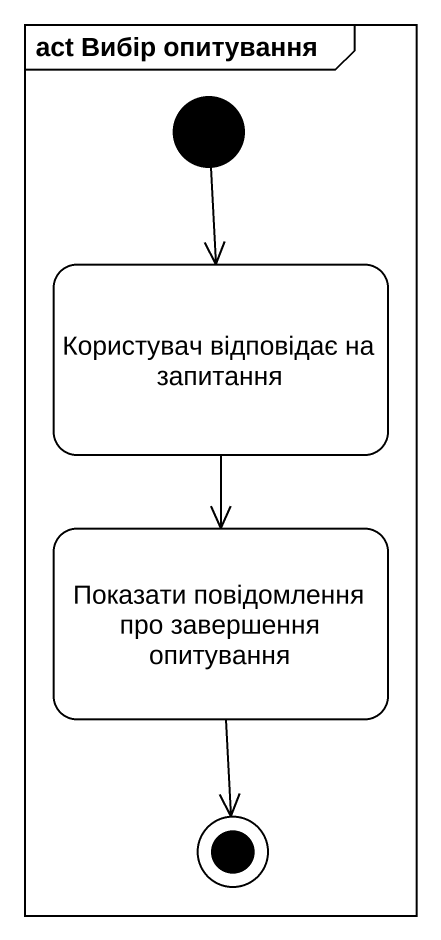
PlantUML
@startuml
mainframe act Вибір опитування
hide empty description
state "Користувач відповідає на запитання" as Користувач_відповідає_на
state "Показати повідомлення про завершення опитування" as Показати_повідомлення_про
[*] --> Користувач_відповідає_на
Користувач_відповідає_на --> Показати_повідомлення_про
Показати_повідомлення_про --> [*]
@enduml
